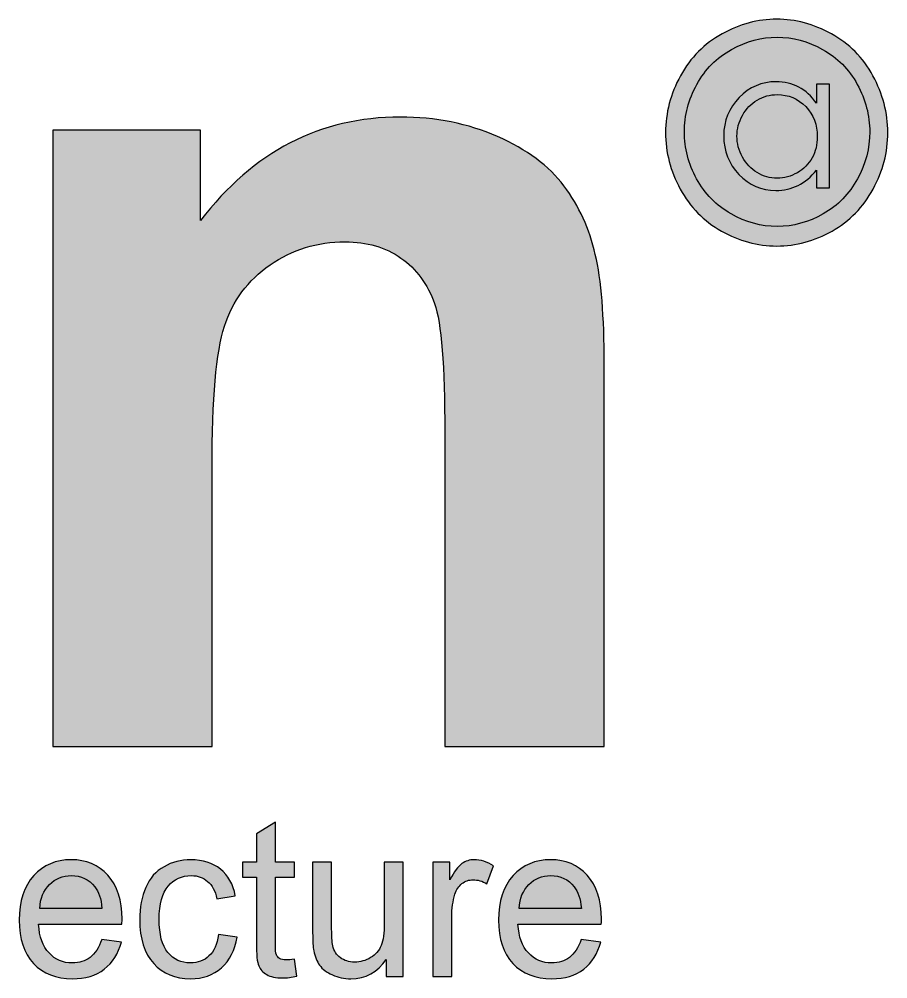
# Model space of a CAD drawing. Header units: centimetres. Extents: x -18.6 to 18.8, y -13 to 11.8.
# Drawn here: x 17.705 to 18.775, y -12.519 to -11.337 of the extents above; entities that cross this region are included whole.
import ezdxf

# ---------------------------------------------------------------- set-up
doc = ezdxf.new("R2010")
doc.units = ezdxf.units.CM
doc.header["$MEASUREMENT"] = 0
doc.layers.add('Layer 1', color=7, linetype='Continuous')

msp = doc.modelspace()

# ---------------------------------------------------------------- hatches: boundary and pattern name
at = {"layer": 'Layer 1', "true_color": 0x373435}
h = msp.add_hatch(color=250, dxfattribs=at)
edge = h.paths.add_edge_path()
edge.add_spline(control_points=[(18.63833, -11.33684), (18.6613, -11.33684), (18.68372, -11.34284), (18.70564, -11.35485), (18.7275, -11.36692), (18.74459, -11.38411), (18.75679, -11.40655), (18.76899, -11.42893), (18.77512, -11.45231), (18.77512, -11.47664), (18.77512, -11.50072), (18.76912, -11.52386), (18.75704, -11.54604), (18.74502, -11.56829), (18.72812, -11.58555), (18.70644, -11.59781), (18.68471, -11.61013), (18.66205, -11.61626), (18.63833, -11.61626), (18.61461, -11.61626), (18.59189, -11.61013), (18.57021, -11.59781), (18.54848, -11.58555), (18.53157, -11.56829), (18.51949, -11.54604), (18.50736, -11.52386), (18.50135, -11.50072), (18.50135, -11.47664), (18.50135, -11.45231), (18.50748, -11.42893), (18.51974, -11.40655), (18.532, -11.38411), (18.54909, -11.36692), (18.57102, -11.35485), (18.59287, -11.34284), (18.61535, -11.33684), (18.63833, -11.33684)], knot_values=[0, 0, 0, 0, 0.0833333, 0.0833333, 0.0833333, 0.1666667, 0.1666667, 0.1666667, 0.25, 0.25, 0.25, 0.3333333, 0.3333333, 0.3333333, 0.4166667, 0.4166667, 0.4166667, 0.5, 0.5, 0.5, 0.5833333, 0.5833333, 0.5833333, 0.6666667, 0.6666667, 0.6666667, 0.75, 0.75, 0.75, 0.8333333, 0.8333333, 0.8333333, 0.9166667, 0.9166667, 0.9166667, 1, 1, 1, 1], degree=3, periodic=1)
h = msp.add_hatch(color=250, dxfattribs=at)
edge = h.paths.add_edge_path()
edge.add_spline(control_points=[(18.6388, -11.35901), (18.61954, -11.35901), (18.60084, -11.36406), (18.58263, -11.37411), (18.56442, -11.38416), (18.55019, -11.39857), (18.5399, -11.41722), (18.52962, -11.43593), (18.52448, -11.45539), (18.52448, -11.47568), (18.52448, -11.49578), (18.52956, -11.51506), (18.53966, -11.53351), (18.54975, -11.55197), (18.56387, -11.56638), (18.58201, -11.57668), (18.60016, -11.58699), (18.61905, -11.59217), (18.6388, -11.59217), (18.65849, -11.59217), (18.67744, -11.58699), (18.69559, -11.57668), (18.71373, -11.56638), (18.72779, -11.55197), (18.73782, -11.53351), (18.74785, -11.51506), (18.75286, -11.49578), (18.75286, -11.47568), (18.75286, -11.45539), (18.74779, -11.43593), (18.73757, -11.41722), (18.72735, -11.39857), (18.71311, -11.38416), (18.69484, -11.37411), (18.67657, -11.36406), (18.65787, -11.35901), (18.6388, -11.35901)], knot_values=[0, 0, 0, 0, 0.0833333, 0.0833333, 0.0833333, 0.1666667, 0.1666667, 0.1666667, 0.25, 0.25, 0.25, 0.3333333, 0.3333333, 0.3333333, 0.4166667, 0.4166667, 0.4166667, 0.5, 0.5, 0.5, 0.5833333, 0.5833333, 0.5833333, 0.6666667, 0.6666667, 0.6666667, 0.75, 0.75, 0.75, 0.8333333, 0.8333333, 0.8333333, 0.9166667, 0.9166667, 0.9166667, 1, 1, 1, 1], degree=3, periodic=1)
h = msp.add_hatch(color=250, dxfattribs=at)
edge = h.paths.add_edge_path()
edge.add_spline(control_points=[(18.70335, -11.417), (18.70335, -11.417), (18.70335, -11.54472), (18.70335, -11.54472), (18.70335, -11.54472), (18.68733, -11.54472), (18.68733, -11.54472), (18.68733, -11.54472), (18.68733, -11.52275), (18.68733, -11.52275), (18.68057, -11.53113), (18.67303, -11.53743), (18.66463, -11.54159), (18.65626, -11.54577), (18.64706, -11.54785), (18.63713, -11.54785), (18.61945, -11.54785), (18.60433, -11.54131), (18.5918, -11.52824), (18.57927, -11.51514), (18.57303, -11.49926), (18.57303, -11.4805), (18.57303, -11.46218), (18.57935, -11.44646), (18.59199, -11.43343), (18.6046, -11.4204), (18.6198, -11.41387), (18.6376, -11.41387), (18.64785, -11.41387), (18.65712, -11.41608), (18.66544, -11.42048), (18.67374, -11.42489), (18.68104, -11.43155), (18.68733, -11.44049), (18.68733, -11.44049), (18.68733, -11.417), (18.68733, -11.417), (18.68733, -11.417), (18.70335, -11.417), (18.70335, -11.417)], knot_values=[0, 0, 0, 0, 0.0769231, 0.0769231, 0.0769231, 0.1538462, 0.1538462, 0.1538462, 0.2307692, 0.2307692, 0.2307692, 0.3076923, 0.3076923, 0.3076923, 0.3846154, 0.3846154, 0.3846154, 0.4615385, 0.4615385, 0.4615385, 0.5384615, 0.5384615, 0.5384615, 0.6153846, 0.6153846, 0.6153846, 0.6923077, 0.6923077, 0.6923077, 0.7692308, 0.7692308, 0.7692308, 0.8461538, 0.8461538, 0.8461538, 0.9230769, 0.9230769, 0.9230769, 1, 1, 1, 1], degree=3, periodic=1)
h = msp.add_hatch(color=250, dxfattribs=at)
edge = h.paths.add_edge_path()
edge.add_spline(control_points=[(18.63886, -11.42975), (18.6299, -11.42975), (18.62162, -11.43199), (18.61407, -11.43648), (18.60649, -11.44093), (18.60048, -11.44722), (18.59601, -11.45532), (18.59153, -11.46342), (18.58929, -11.472), (18.58929, -11.48106), (18.58929, -11.49), (18.59153, -11.49858), (18.59605, -11.50676), (18.60056, -11.51493), (18.60661, -11.52131), (18.61423, -11.52584), (18.62185, -11.53041), (18.63002, -11.5327), (18.63874, -11.5327), (18.6475, -11.5327), (18.65587, -11.53045), (18.66372, -11.52592), (18.67162, -11.52139), (18.67767, -11.5153), (18.68191, -11.50756), (18.68614, -11.49987), (18.68827, -11.49117), (18.68827, -11.4815), (18.68827, -11.46679), (18.68352, -11.45448), (18.67397, -11.44458), (18.66447, -11.43468), (18.65276, -11.42975), (18.63886, -11.42975)], knot_values=[0, 0, 0, 0, 0.0909091, 0.0909091, 0.0909091, 0.1818182, 0.1818182, 0.1818182, 0.2727273, 0.2727273, 0.2727273, 0.3636364, 0.3636364, 0.3636364, 0.4545455, 0.4545455, 0.4545455, 0.5454545, 0.5454545, 0.5454545, 0.6363636, 0.6363636, 0.6363636, 0.7272727, 0.7272727, 0.7272727, 0.8181818, 0.8181818, 0.8181818, 0.9090909, 0.9090909, 0.9090909, 1, 1, 1, 1], degree=3, periodic=1)
h = msp.add_hatch(color=250, dxfattribs=at)
edge = h.paths.add_edge_path()
edge.add_spline(control_points=[(18.42581, -12.23282), (18.42581, -12.23282), (18.22944, -12.23282), (18.22944, -12.23282), (18.22944, -12.23282), (18.22944, -11.84586), (18.22944, -11.84586), (18.22944, -11.76393), (18.22514, -11.71102), (18.21678, -11.68713), (18.20817, -11.66299), (18.19455, -11.64446), (18.17544, -11.63105), (18.15633, -11.61764), (18.1334, -11.61106), (18.10664, -11.61106), (18.07224, -11.61106), (18.04142, -11.62056), (18.01419, -11.63958), (17.98672, -11.6586), (17.96808, -11.68396), (17.95805, -11.71517), (17.94778, -11.74663), (17.94276, -11.80466), (17.94276, -11.88951), (17.94276, -11.88951), (17.94276, -12.23282), (17.94276, -12.23282), (17.94276, -12.23282), (17.74639, -12.23282), (17.74639, -12.23282), (17.74639, -12.23282), (17.74639, -11.47354), (17.74639, -11.47354), (17.74639, -11.47354), (17.92842, -11.47354), (17.92842, -11.47354), (17.92842, -11.47354), (17.92842, -11.58497), (17.92842, -11.58497), (17.99365, -11.49987), (18.07559, -11.45744), (18.17473, -11.45744), (18.21821, -11.45744), (18.2581, -11.46549), (18.29418, -11.48134), (18.33049, -11.49743), (18.35772, -11.51767), (18.37612, -11.5423), (18.39475, -11.56716), (18.40765, -11.59521), (18.41482, -11.62666), (18.42222, -11.65811), (18.42581, -11.70298), (18.42581, -11.7615), (18.42581, -11.7615), (18.42581, -12.23282), (18.42581, -12.23282)], knot_values=[0, 0, 0, 0, 0.0526316, 0.0526316, 0.0526316, 0.1052632, 0.1052632, 0.1052632, 0.1578947, 0.1578947, 0.1578947, 0.2105263, 0.2105263, 0.2105263, 0.2631579, 0.2631579, 0.2631579, 0.3157895, 0.3157895, 0.3157895, 0.3684211, 0.3684211, 0.3684211, 0.4210526, 0.4210526, 0.4210526, 0.4736842, 0.4736842, 0.4736842, 0.5263158, 0.5263158, 0.5263158, 0.5789474, 0.5789474, 0.5789474, 0.6315789, 0.6315789, 0.6315789, 0.6842105, 0.6842105, 0.6842105, 0.7368421, 0.7368421, 0.7368421, 0.7894737, 0.7894737, 0.7894737, 0.8421053, 0.8421053, 0.8421053, 0.8947368, 0.8947368, 0.8947368, 0.9473684, 0.9473684, 0.9473684, 1, 1, 1, 1], degree=3, periodic=1)
h = msp.add_hatch(color=250, dxfattribs=at)
edge = h.paths.add_edge_path()
edge.add_spline(control_points=[(18.04412, -12.49473), (18.04412, -12.49473), (18.04731, -12.51578), (18.04731, -12.51578), (18.04076, -12.51719), (18.03488, -12.51791), (18.02974, -12.51791), (18.02128, -12.51791), (18.01473, -12.51655), (18.01004, -12.5138), (18.00539, -12.51104), (18.00211, -12.50747), (18.00021, -12.50299), (17.99831, -12.49852), (17.99737, -12.48912), (17.99737, -12.4748), (17.99737, -12.4748), (17.99737, -12.39374), (17.99737, -12.39374), (17.99737, -12.39374), (17.98012, -12.39374), (17.98012, -12.39374), (17.98012, -12.39374), (17.98012, -12.3753), (17.98012, -12.3753), (17.98012, -12.3753), (17.99737, -12.3753), (17.99737, -12.3753), (17.99737, -12.3753), (17.99737, -12.34051), (17.99737, -12.34051), (17.99737, -12.34051), (18.02075, -12.32619), (18.02075, -12.32619), (18.02075, -12.32619), (18.02075, -12.3753), (18.02075, -12.3753), (18.02075, -12.3753), (18.04412, -12.3753), (18.04412, -12.3753), (18.04412, -12.3753), (18.04412, -12.39374), (18.04412, -12.39374), (18.04412, -12.39374), (18.02075, -12.39374), (18.02075, -12.39374), (18.02075, -12.39374), (18.02075, -12.47615), (18.02075, -12.47615), (18.02075, -12.48298), (18.02115, -12.48736), (18.02199, -12.4893), (18.02279, -12.49125), (18.02412, -12.49279), (18.02598, -12.49396), (18.02783, -12.49509), (18.03049, -12.49568), (18.03394, -12.49568), (18.03651, -12.49568), (18.03992, -12.49536), (18.04412, -12.49473)], knot_values=[0, 0, 0, 0, 0.05, 0.05, 0.05, 0.1, 0.1, 0.1, 0.15, 0.15, 0.15, 0.2, 0.2, 0.2, 0.25, 0.25, 0.25, 0.3, 0.3, 0.3, 0.35, 0.35, 0.35, 0.4, 0.4, 0.4, 0.45, 0.45, 0.45, 0.5, 0.5, 0.5, 0.55, 0.55, 0.55, 0.6, 0.6, 0.6, 0.65, 0.65, 0.65, 0.7, 0.7, 0.7, 0.75, 0.75, 0.75, 0.8, 0.8, 0.8, 0.85, 0.85, 0.85, 0.9, 0.9, 0.9, 0.95, 0.95, 0.95, 1, 1, 1, 1], degree=3, periodic=1)
h = msp.add_hatch(color=250, dxfattribs=at)
edge = h.paths.add_edge_path()
edge.add_spline(control_points=[(17.80689, -12.47046), (17.80689, -12.47046), (17.83105, -12.47372), (17.83105, -12.47372), (17.82729, -12.48804), (17.82026, -12.4992), (17.80998, -12.50711), (17.79971, -12.51501), (17.78661, -12.51899), (17.77063, -12.51899), (17.75053, -12.51899), (17.73459, -12.51266), (17.72281, -12.50001), (17.71104, -12.48741), (17.70515, -12.46965), (17.70515, -12.44683), (17.70515, -12.42324), (17.71109, -12.4049), (17.72299, -12.39189), (17.7349, -12.37883), (17.75035, -12.37232), (17.76935, -12.37232), (17.78771, -12.37232), (17.80273, -12.37869), (17.81436, -12.39148), (17.82601, -12.40427), (17.83185, -12.42225), (17.83185, -12.44543), (17.83185, -12.44683), (17.83181, -12.44895), (17.83172, -12.45176), (17.83172, -12.45176), (17.72906, -12.45176), (17.72906, -12.45176), (17.72994, -12.46717), (17.73419, -12.479), (17.7419, -12.48718), (17.74956, -12.49536), (17.75916, -12.49947), (17.77063, -12.49947), (17.77917, -12.49947), (17.78647, -12.49717), (17.79249, -12.49256), (17.79857, -12.48795), (17.80334, -12.48058), (17.80689, -12.47046)], knot_values=[0, 0, 0, 0, 0.0666667, 0.0666667, 0.0666667, 0.1333333, 0.1333333, 0.1333333, 0.2, 0.2, 0.2, 0.2666667, 0.2666667, 0.2666667, 0.3333333, 0.3333333, 0.3333333, 0.4, 0.4, 0.4, 0.4666667, 0.4666667, 0.4666667, 0.5333333, 0.5333333, 0.5333333, 0.6, 0.6, 0.6, 0.6666667, 0.6666667, 0.6666667, 0.7333333, 0.7333333, 0.7333333, 0.8, 0.8, 0.8, 0.8666667, 0.8666667, 0.8666667, 0.9333333, 0.9333333, 0.9333333, 1, 1, 1, 1], degree=3, periodic=1)
h = msp.add_hatch(color=250, dxfattribs=at)
edge = h.paths.add_edge_path()
edge.add_spline(control_points=[(17.95063, -12.4645), (17.95063, -12.4645), (17.97347, -12.46775), (17.97347, -12.46775), (17.97095, -12.48379), (17.96457, -12.49631), (17.95426, -12.50539), (17.94394, -12.51447), (17.93124, -12.51899), (17.91622, -12.51899), (17.89741, -12.51899), (17.88228, -12.51271), (17.87085, -12.50015), (17.85939, -12.48759), (17.85367, -12.46961), (17.85367, -12.4462), (17.85367, -12.43102), (17.85616, -12.41778), (17.86107, -12.40639), (17.86598, -12.39505), (17.87346, -12.38651), (17.88356, -12.38086), (17.89361, -12.37517), (17.90454, -12.37232), (17.91641, -12.37232), (17.93132, -12.37232), (17.94359, -12.37617), (17.95306, -12.38389), (17.96258, -12.39162), (17.96869, -12.4026), (17.97134, -12.41678), (17.97134, -12.41678), (17.94877, -12.42031), (17.94877, -12.42031), (17.9466, -12.41086), (17.94279, -12.40378), (17.93725, -12.39898), (17.93177, -12.39424), (17.92513, -12.39184), (17.91733, -12.39184), (17.90556, -12.39184), (17.896, -12.39614), (17.8886, -12.40472), (17.88125, -12.41335), (17.87758, -12.4269), (17.87758, -12.44552), (17.87758, -12.46441), (17.88112, -12.4781), (17.88821, -12.48664), (17.89534, -12.49518), (17.90459, -12.49947), (17.91596, -12.49947), (17.92517, -12.49947), (17.93283, -12.49663), (17.93894, -12.49089), (17.94509, -12.4852), (17.94899, -12.47638), (17.95063, -12.4645)], knot_values=[0, 0, 0, 0, 0.0526316, 0.0526316, 0.0526316, 0.1052632, 0.1052632, 0.1052632, 0.1578947, 0.1578947, 0.1578947, 0.2105263, 0.2105263, 0.2105263, 0.2631579, 0.2631579, 0.2631579, 0.3157895, 0.3157895, 0.3157895, 0.3684211, 0.3684211, 0.3684211, 0.4210526, 0.4210526, 0.4210526, 0.4736842, 0.4736842, 0.4736842, 0.5263158, 0.5263158, 0.5263158, 0.5789474, 0.5789474, 0.5789474, 0.6315789, 0.6315789, 0.6315789, 0.6842105, 0.6842105, 0.6842105, 0.7368421, 0.7368421, 0.7368421, 0.7894737, 0.7894737, 0.7894737, 0.8421053, 0.8421053, 0.8421053, 0.8947368, 0.8947368, 0.8947368, 0.9473684, 0.9473684, 0.9473684, 1, 1, 1, 1], degree=3, periodic=1)
h = msp.add_hatch(color=250, dxfattribs=at)
edge = h.paths.add_edge_path()
edge.add_spline(control_points=[(18.15724, -12.51601), (18.15724, -12.51601), (18.15724, -12.49509), (18.15724, -12.49509), (18.14652, -12.51104), (18.132, -12.51899), (18.11363, -12.51899), (18.10553, -12.51899), (18.09796, -12.51741), (18.09091, -12.51425), (18.08388, -12.51104), (18.07865, -12.50706), (18.07525, -12.50227), (18.07184, -12.49744), (18.06945, -12.49156), (18.06807, -12.48461), (18.06715, -12.47991), (18.06665, -12.4725), (18.06665, -12.46238), (18.06665, -12.46238), (18.06665, -12.3753), (18.06665, -12.3753), (18.06665, -12.3753), (18.09003, -12.3753), (18.09003, -12.3753), (18.09003, -12.3753), (18.09003, -12.45316), (18.09003, -12.45316), (18.09003, -12.46558), (18.09052, -12.47399), (18.09145, -12.47828), (18.09291, -12.48456), (18.09601, -12.48944), (18.10079, -12.49301), (18.10553, -12.49658), (18.11137, -12.49839), (18.11837, -12.49839), (18.12536, -12.49839), (18.13191, -12.49658), (18.13802, -12.49292), (18.14413, -12.48926), (18.14847, -12.48425), (18.15104, -12.47797), (18.15356, -12.47169), (18.15484, -12.46251), (18.15484, -12.45054), (18.15484, -12.45054), (18.15484, -12.3753), (18.15484, -12.3753), (18.15484, -12.3753), (18.17822, -12.3753), (18.17822, -12.3753), (18.17822, -12.3753), (18.17822, -12.51601), (18.17822, -12.51601), (18.17822, -12.51601), (18.15724, -12.51601), (18.15724, -12.51601)], knot_values=[0, 0, 0, 0, 0.0526316, 0.0526316, 0.0526316, 0.1052632, 0.1052632, 0.1052632, 0.1578947, 0.1578947, 0.1578947, 0.2105263, 0.2105263, 0.2105263, 0.2631579, 0.2631579, 0.2631579, 0.3157895, 0.3157895, 0.3157895, 0.3684211, 0.3684211, 0.3684211, 0.4210526, 0.4210526, 0.4210526, 0.4736842, 0.4736842, 0.4736842, 0.5263158, 0.5263158, 0.5263158, 0.5789474, 0.5789474, 0.5789474, 0.6315789, 0.6315789, 0.6315789, 0.6842105, 0.6842105, 0.6842105, 0.7368421, 0.7368421, 0.7368421, 0.7894737, 0.7894737, 0.7894737, 0.8421053, 0.8421053, 0.8421053, 0.8947368, 0.8947368, 0.8947368, 0.9473684, 0.9473684, 0.9473684, 1, 1, 1, 1], degree=3, periodic=1)
h = msp.add_hatch(color=250, dxfattribs=at)
edge = h.paths.add_edge_path()
edge.add_spline(control_points=[(18.21465, -12.51601), (18.21465, -12.51601), (18.21465, -12.3753), (18.21465, -12.3753), (18.21465, -12.3753), (18.23563, -12.3753), (18.23563, -12.3753), (18.23563, -12.3753), (18.23563, -12.39686), (18.23563, -12.39686), (18.24099, -12.38687), (18.24595, -12.38027), (18.25051, -12.37712), (18.25507, -12.37391), (18.26007, -12.37232), (18.26551, -12.37232), (18.2734, -12.37232), (18.28141, -12.37486), (18.28956, -12.37987), (18.28956, -12.37987), (18.28124, -12.40188), (18.28124, -12.40188), (18.27557, -12.39862), (18.2699, -12.39699), (18.26423, -12.39699), (18.25914, -12.39699), (18.25458, -12.39858), (18.25055, -12.4017), (18.24653, -12.40481), (18.24365, -12.40915), (18.24192, -12.4147), (18.23931, -12.42316), (18.23802, -12.43242), (18.23802, -12.44249), (18.23802, -12.44249), (18.23802, -12.51601), (18.23802, -12.51601), (18.23802, -12.51601), (18.21465, -12.51601), (18.21465, -12.51601)], knot_values=[0, 0, 0, 0, 0.0769231, 0.0769231, 0.0769231, 0.1538462, 0.1538462, 0.1538462, 0.2307692, 0.2307692, 0.2307692, 0.3076923, 0.3076923, 0.3076923, 0.3846154, 0.3846154, 0.3846154, 0.4615385, 0.4615385, 0.4615385, 0.5384615, 0.5384615, 0.5384615, 0.6153846, 0.6153846, 0.6153846, 0.6923077, 0.6923077, 0.6923077, 0.7692308, 0.7692308, 0.7692308, 0.8461538, 0.8461538, 0.8461538, 0.9230769, 0.9230769, 0.9230769, 1, 1, 1, 1], degree=3, periodic=1)
h = msp.add_hatch(color=250, dxfattribs=at)
edge = h.paths.add_edge_path()
edge.add_spline(control_points=[(18.3974, -12.47046), (18.3974, -12.47046), (18.42156, -12.47372), (18.42156, -12.47372), (18.4178, -12.48804), (18.41077, -12.4992), (18.40049, -12.50711), (18.39022, -12.51501), (18.37712, -12.51899), (18.36114, -12.51899), (18.34104, -12.51899), (18.3251, -12.51266), (18.31332, -12.50001), (18.30155, -12.48741), (18.29566, -12.46965), (18.29566, -12.44683), (18.29566, -12.42324), (18.3016, -12.4049), (18.3135, -12.39189), (18.32541, -12.37883), (18.34086, -12.37232), (18.35986, -12.37232), (18.37822, -12.37232), (18.39324, -12.37869), (18.40487, -12.39148), (18.41652, -12.40427), (18.42236, -12.42225), (18.42236, -12.44543), (18.42236, -12.44683), (18.42232, -12.44895), (18.42223, -12.45176), (18.42223, -12.45176), (18.31957, -12.45176), (18.31957, -12.45176), (18.32045, -12.46717), (18.3247, -12.479), (18.33241, -12.48718), (18.34007, -12.49536), (18.34967, -12.49947), (18.36114, -12.49947), (18.36968, -12.49947), (18.37698, -12.49717), (18.383, -12.49256), (18.38908, -12.48795), (18.39385, -12.48058), (18.3974, -12.47046)], knot_values=[0, 0, 0, 0, 0.0666667, 0.0666667, 0.0666667, 0.1333333, 0.1333333, 0.1333333, 0.2, 0.2, 0.2, 0.2666667, 0.2666667, 0.2666667, 0.3333333, 0.3333333, 0.3333333, 0.4, 0.4, 0.4, 0.4666667, 0.4666667, 0.4666667, 0.5333333, 0.5333333, 0.5333333, 0.6, 0.6, 0.6, 0.6666667, 0.6666667, 0.6666667, 0.7333333, 0.7333333, 0.7333333, 0.8, 0.8, 0.8, 0.8666667, 0.8666667, 0.8666667, 0.9333333, 0.9333333, 0.9333333, 1, 1, 1, 1], degree=3, periodic=1)
h = msp.add_hatch(color=250, dxfattribs=at)
edge = h.paths.add_edge_path()
edge.add_spline(control_points=[(17.73039, -12.43224), (17.73039, -12.43224), (17.80715, -12.43224), (17.80715, -12.43224), (17.80613, -12.4204), (17.80316, -12.41155), (17.79834, -12.40562), (17.79095, -12.39645), (17.7813, -12.39184), (17.76947, -12.39184), (17.75876, -12.39184), (17.74978, -12.3955), (17.74247, -12.40283), (17.73521, -12.41014), (17.73118, -12.41995), (17.73039, -12.43224)], knot_values=[0, 0, 0, 0, 0.2, 0.2, 0.2, 0.4, 0.4, 0.4, 0.6, 0.6, 0.6, 0.8, 0.8, 0.8, 1, 1, 1, 1], degree=3, periodic=1)
h = msp.add_hatch(color=250, dxfattribs=at)
edge = h.paths.add_edge_path()
edge.add_spline(control_points=[(18.3209, -12.43224), (18.3209, -12.43224), (18.39766, -12.43224), (18.39766, -12.43224), (18.39664, -12.4204), (18.39367, -12.41155), (18.38885, -12.40562), (18.38146, -12.39645), (18.37181, -12.39184), (18.35998, -12.39184), (18.34927, -12.39184), (18.34029, -12.3955), (18.33298, -12.40283), (18.32572, -12.41014), (18.32169, -12.41995), (18.3209, -12.43224)], knot_values=[0, 0, 0, 0, 0.2, 0.2, 0.2, 0.4, 0.4, 0.4, 0.6, 0.6, 0.6, 0.8, 0.8, 0.8, 1, 1, 1, 1], degree=3, periodic=1)

# ---------------------------------------------------------------- linework, layer by layer
at = {"layer": 'Layer 1', "color": 250}
for points, knots in [([(18.63833, -11.33684), (18.6613, -11.33684), (18.68372, -11.34284), (18.70564, -11.35485), (18.7275, -11.36692), (18.74459, -11.38411), (18.75679, -11.40655), (18.76899, -11.42893), (18.77512, -11.45231), (18.77512, -11.47664), (18.77512, -11.50072), (18.76912, -11.52386), (18.75704, -11.54604), (18.74502, -11.56829), (18.72812, -11.58555), (18.70644, -11.59781), (18.68471, -11.61013), (18.66205, -11.61626), (18.63833, -11.61626), (18.61461, -11.61626), (18.59189, -11.61013), (18.57021, -11.59781), (18.54848, -11.58555), (18.53157, -11.56829), (18.51949, -11.54604), (18.50736, -11.52386), (18.50135, -11.50072), (18.50135, -11.47664), (18.50135, -11.45231), (18.50748, -11.42893), (18.51974, -11.40655), (18.532, -11.38411), (18.54909, -11.36692), (18.57102, -11.35485), (18.59287, -11.34284), (18.61535, -11.33684), (18.63833, -11.33684)], [0, 0, 0, 0, 0.0833333, 0.0833333, 0.0833333, 0.1666667, 0.1666667, 0.1666667, 0.25, 0.25, 0.25, 0.3333333, 0.3333333, 0.3333333, 0.4166667, 0.4166667, 0.4166667, 0.5, 0.5, 0.5, 0.5833333, 0.5833333, 0.5833333, 0.6666667, 0.6666667, 0.6666667, 0.75, 0.75, 0.75, 0.8333333, 0.8333333, 0.8333333, 0.9166667, 0.9166667, 0.9166667, 1, 1, 1, 1]), ([(18.6388, -11.35901), (18.61954, -11.35901), (18.60084, -11.36406), (18.58263, -11.37411), (18.56442, -11.38416), (18.55019, -11.39857), (18.5399, -11.41722), (18.52962, -11.43593), (18.52448, -11.45539), (18.52448, -11.47568), (18.52448, -11.49578), (18.52956, -11.51506), (18.53966, -11.53351), (18.54975, -11.55197), (18.56387, -11.56638), (18.58201, -11.57668), (18.60016, -11.58699), (18.61905, -11.59217), (18.6388, -11.59217), (18.65849, -11.59217), (18.67744, -11.58699), (18.69559, -11.57668), (18.71373, -11.56638), (18.72779, -11.55197), (18.73782, -11.53351), (18.74785, -11.51506), (18.75286, -11.49578), (18.75286, -11.47568), (18.75286, -11.45539), (18.74779, -11.43593), (18.73757, -11.41722), (18.72735, -11.39857), (18.71311, -11.38416), (18.69484, -11.37411), (18.67657, -11.36406), (18.65787, -11.35901), (18.6388, -11.35901)], [0, 0, 0, 0, 0.0833333, 0.0833333, 0.0833333, 0.1666667, 0.1666667, 0.1666667, 0.25, 0.25, 0.25, 0.3333333, 0.3333333, 0.3333333, 0.4166667, 0.4166667, 0.4166667, 0.5, 0.5, 0.5, 0.5833333, 0.5833333, 0.5833333, 0.6666667, 0.6666667, 0.6666667, 0.75, 0.75, 0.75, 0.8333333, 0.8333333, 0.8333333, 0.9166667, 0.9166667, 0.9166667, 1, 1, 1, 1]), ([(18.70335, -11.417), (18.70335, -11.417), (18.70335, -11.54472), (18.70335, -11.54472), (18.70335, -11.54472), (18.68733, -11.54472), (18.68733, -11.54472), (18.68733, -11.54472), (18.68733, -11.52275), (18.68733, -11.52275), (18.68057, -11.53113), (18.67303, -11.53743), (18.66463, -11.54159), (18.65626, -11.54577), (18.64706, -11.54785), (18.63713, -11.54785), (18.61945, -11.54785), (18.60433, -11.54131), (18.5918, -11.52824), (18.57927, -11.51514), (18.57303, -11.49926), (18.57303, -11.4805), (18.57303, -11.46218), (18.57935, -11.44646), (18.59199, -11.43343), (18.6046, -11.4204), (18.6198, -11.41387), (18.6376, -11.41387), (18.64785, -11.41387), (18.65712, -11.41608), (18.66544, -11.42048), (18.67374, -11.42489), (18.68104, -11.43155), (18.68733, -11.44049), (18.68733, -11.44049), (18.68733, -11.417), (18.68733, -11.417), (18.68733, -11.417), (18.70335, -11.417), (18.70335, -11.417)], [0, 0, 0, 0, 0.0769231, 0.0769231, 0.0769231, 0.1538462, 0.1538462, 0.1538462, 0.2307692, 0.2307692, 0.2307692, 0.3076923, 0.3076923, 0.3076923, 0.3846154, 0.3846154, 0.3846154, 0.4615385, 0.4615385, 0.4615385, 0.5384615, 0.5384615, 0.5384615, 0.6153846, 0.6153846, 0.6153846, 0.6923077, 0.6923077, 0.6923077, 0.7692308, 0.7692308, 0.7692308, 0.8461538, 0.8461538, 0.8461538, 0.9230769, 0.9230769, 0.9230769, 1, 1, 1, 1]), ([(18.63886, -11.42975), (18.6299, -11.42975), (18.62162, -11.43199), (18.61407, -11.43648), (18.60649, -11.44093), (18.60048, -11.44722), (18.59601, -11.45532), (18.59153, -11.46342), (18.58929, -11.472), (18.58929, -11.48106), (18.58929, -11.49), (18.59153, -11.49858), (18.59605, -11.50676), (18.60056, -11.51493), (18.60661, -11.52131), (18.61423, -11.52584), (18.62185, -11.53041), (18.63002, -11.5327), (18.63874, -11.5327), (18.6475, -11.5327), (18.65587, -11.53045), (18.66372, -11.52592), (18.67162, -11.52139), (18.67767, -11.5153), (18.68191, -11.50756), (18.68614, -11.49987), (18.68827, -11.49117), (18.68827, -11.4815), (18.68827, -11.46679), (18.68352, -11.45448), (18.67397, -11.44458), (18.66447, -11.43468), (18.65276, -11.42975), (18.63886, -11.42975)], [0, 0, 0, 0, 0.0909091, 0.0909091, 0.0909091, 0.1818182, 0.1818182, 0.1818182, 0.2727273, 0.2727273, 0.2727273, 0.3636364, 0.3636364, 0.3636364, 0.4545455, 0.4545455, 0.4545455, 0.5454545, 0.5454545, 0.5454545, 0.6363636, 0.6363636, 0.6363636, 0.7272727, 0.7272727, 0.7272727, 0.8181818, 0.8181818, 0.8181818, 0.9090909, 0.9090909, 0.9090909, 1, 1, 1, 1]), ([(18.42581, -12.23282), (18.42581, -12.23282), (18.22944, -12.23282), (18.22944, -12.23282), (18.22944, -12.23282), (18.22944, -11.84586), (18.22944, -11.84586), (18.22944, -11.76393), (18.22514, -11.71102), (18.21678, -11.68713), (18.20817, -11.66299), (18.19455, -11.64446), (18.17544, -11.63105), (18.15633, -11.61764), (18.1334, -11.61106), (18.10664, -11.61106), (18.07224, -11.61106), (18.04142, -11.62056), (18.01419, -11.63958), (17.98672, -11.6586), (17.96808, -11.68396), (17.95805, -11.71517), (17.94778, -11.74663), (17.94276, -11.80466), (17.94276, -11.88951), (17.94276, -11.88951), (17.94276, -12.23282), (17.94276, -12.23282), (17.94276, -12.23282), (17.74639, -12.23282), (17.74639, -12.23282), (17.74639, -12.23282), (17.74639, -11.47354), (17.74639, -11.47354), (17.74639, -11.47354), (17.92842, -11.47354), (17.92842, -11.47354), (17.92842, -11.47354), (17.92842, -11.58497), (17.92842, -11.58497), (17.99365, -11.49987), (18.07559, -11.45744), (18.17473, -11.45744), (18.21821, -11.45744), (18.2581, -11.46549), (18.29418, -11.48134), (18.33049, -11.49743), (18.35772, -11.51767), (18.37612, -11.5423), (18.39475, -11.56716), (18.40765, -11.59521), (18.41482, -11.62666), (18.42222, -11.65811), (18.42581, -11.70298), (18.42581, -11.7615), (18.42581, -11.7615), (18.42581, -12.23282), (18.42581, -12.23282)], [0, 0, 0, 0, 0.0526316, 0.0526316, 0.0526316, 0.1052632, 0.1052632, 0.1052632, 0.1578947, 0.1578947, 0.1578947, 0.2105263, 0.2105263, 0.2105263, 0.2631579, 0.2631579, 0.2631579, 0.3157895, 0.3157895, 0.3157895, 0.3684211, 0.3684211, 0.3684211, 0.4210526, 0.4210526, 0.4210526, 0.4736842, 0.4736842, 0.4736842, 0.5263158, 0.5263158, 0.5263158, 0.5789474, 0.5789474, 0.5789474, 0.6315789, 0.6315789, 0.6315789, 0.6842105, 0.6842105, 0.6842105, 0.7368421, 0.7368421, 0.7368421, 0.7894737, 0.7894737, 0.7894737, 0.8421053, 0.8421053, 0.8421053, 0.8947368, 0.8947368, 0.8947368, 0.9473684, 0.9473684, 0.9473684, 1, 1, 1, 1]), ([(18.04412, -12.49473), (18.04412, -12.49473), (18.04731, -12.51578), (18.04731, -12.51578), (18.04076, -12.51719), (18.03488, -12.51791), (18.02974, -12.51791), (18.02128, -12.51791), (18.01473, -12.51655), (18.01004, -12.5138), (18.00539, -12.51104), (18.00211, -12.50747), (18.00021, -12.50299), (17.99831, -12.49852), (17.99737, -12.48912), (17.99737, -12.4748), (17.99737, -12.4748), (17.99737, -12.39374), (17.99737, -12.39374), (17.99737, -12.39374), (17.98012, -12.39374), (17.98012, -12.39374), (17.98012, -12.39374), (17.98012, -12.3753), (17.98012, -12.3753), (17.98012, -12.3753), (17.99737, -12.3753), (17.99737, -12.3753), (17.99737, -12.3753), (17.99737, -12.34051), (17.99737, -12.34051), (17.99737, -12.34051), (18.02075, -12.32619), (18.02075, -12.32619), (18.02075, -12.32619), (18.02075, -12.3753), (18.02075, -12.3753), (18.02075, -12.3753), (18.04412, -12.3753), (18.04412, -12.3753), (18.04412, -12.3753), (18.04412, -12.39374), (18.04412, -12.39374), (18.04412, -12.39374), (18.02075, -12.39374), (18.02075, -12.39374), (18.02075, -12.39374), (18.02075, -12.47615), (18.02075, -12.47615), (18.02075, -12.48298), (18.02115, -12.48736), (18.02199, -12.4893), (18.02279, -12.49125), (18.02412, -12.49279), (18.02598, -12.49396), (18.02783, -12.49509), (18.03049, -12.49568), (18.03394, -12.49568), (18.03651, -12.49568), (18.03992, -12.49536), (18.04412, -12.49473)], [0, 0, 0, 0, 0.05, 0.05, 0.05, 0.1, 0.1, 0.1, 0.15, 0.15, 0.15, 0.2, 0.2, 0.2, 0.25, 0.25, 0.25, 0.3, 0.3, 0.3, 0.35, 0.35, 0.35, 0.4, 0.4, 0.4, 0.45, 0.45, 0.45, 0.5, 0.5, 0.5, 0.55, 0.55, 0.55, 0.6, 0.6, 0.6, 0.65, 0.65, 0.65, 0.7, 0.7, 0.7, 0.75, 0.75, 0.75, 0.8, 0.8, 0.8, 0.85, 0.85, 0.85, 0.9, 0.9, 0.9, 0.95, 0.95, 0.95, 1, 1, 1, 1]), ([(17.80689, -12.47046), (17.80689, -12.47046), (17.83105, -12.47372), (17.83105, -12.47372), (17.82729, -12.48804), (17.82026, -12.4992), (17.80998, -12.50711), (17.79971, -12.51501), (17.78661, -12.51899), (17.77063, -12.51899), (17.75053, -12.51899), (17.73459, -12.51266), (17.72281, -12.50001), (17.71104, -12.48741), (17.70515, -12.46965), (17.70515, -12.44683), (17.70515, -12.42324), (17.71109, -12.4049), (17.72299, -12.39189), (17.7349, -12.37883), (17.75035, -12.37232), (17.76935, -12.37232), (17.78771, -12.37232), (17.80273, -12.37869), (17.81436, -12.39148), (17.82601, -12.40427), (17.83185, -12.42225), (17.83185, -12.44543), (17.83185, -12.44683), (17.83181, -12.44895), (17.83172, -12.45176), (17.83172, -12.45176), (17.72906, -12.45176), (17.72906, -12.45176), (17.72994, -12.46717), (17.73419, -12.479), (17.7419, -12.48718), (17.74956, -12.49536), (17.75916, -12.49947), (17.77063, -12.49947), (17.77917, -12.49947), (17.78647, -12.49717), (17.79249, -12.49256), (17.79857, -12.48795), (17.80334, -12.48058), (17.80689, -12.47046)], [0, 0, 0, 0, 0.0666667, 0.0666667, 0.0666667, 0.1333333, 0.1333333, 0.1333333, 0.2, 0.2, 0.2, 0.2666667, 0.2666667, 0.2666667, 0.3333333, 0.3333333, 0.3333333, 0.4, 0.4, 0.4, 0.4666667, 0.4666667, 0.4666667, 0.5333333, 0.5333333, 0.5333333, 0.6, 0.6, 0.6, 0.6666667, 0.6666667, 0.6666667, 0.7333333, 0.7333333, 0.7333333, 0.8, 0.8, 0.8, 0.8666667, 0.8666667, 0.8666667, 0.9333333, 0.9333333, 0.9333333, 1, 1, 1, 1]), ([(17.95063, -12.4645), (17.95063, -12.4645), (17.97347, -12.46775), (17.97347, -12.46775), (17.97095, -12.48379), (17.96457, -12.49631), (17.95426, -12.50539), (17.94394, -12.51447), (17.93124, -12.51899), (17.91622, -12.51899), (17.89741, -12.51899), (17.88228, -12.51271), (17.87085, -12.50015), (17.85939, -12.48759), (17.85367, -12.46961), (17.85367, -12.4462), (17.85367, -12.43102), (17.85616, -12.41778), (17.86107, -12.40639), (17.86598, -12.39505), (17.87346, -12.38651), (17.88356, -12.38086), (17.89361, -12.37517), (17.90454, -12.37232), (17.91641, -12.37232), (17.93132, -12.37232), (17.94359, -12.37617), (17.95306, -12.38389), (17.96258, -12.39162), (17.96869, -12.4026), (17.97134, -12.41678), (17.97134, -12.41678), (17.94877, -12.42031), (17.94877, -12.42031), (17.9466, -12.41086), (17.94279, -12.40378), (17.93725, -12.39898), (17.93177, -12.39424), (17.92513, -12.39184), (17.91733, -12.39184), (17.90556, -12.39184), (17.896, -12.39614), (17.8886, -12.40472), (17.88125, -12.41335), (17.87758, -12.4269), (17.87758, -12.44552), (17.87758, -12.46441), (17.88112, -12.4781), (17.88821, -12.48664), (17.89534, -12.49518), (17.90459, -12.49947), (17.91596, -12.49947), (17.92517, -12.49947), (17.93283, -12.49663), (17.93894, -12.49089), (17.94509, -12.4852), (17.94899, -12.47638), (17.95063, -12.4645)], [0, 0, 0, 0, 0.0526316, 0.0526316, 0.0526316, 0.1052632, 0.1052632, 0.1052632, 0.1578947, 0.1578947, 0.1578947, 0.2105263, 0.2105263, 0.2105263, 0.2631579, 0.2631579, 0.2631579, 0.3157895, 0.3157895, 0.3157895, 0.3684211, 0.3684211, 0.3684211, 0.4210526, 0.4210526, 0.4210526, 0.4736842, 0.4736842, 0.4736842, 0.5263158, 0.5263158, 0.5263158, 0.5789474, 0.5789474, 0.5789474, 0.6315789, 0.6315789, 0.6315789, 0.6842105, 0.6842105, 0.6842105, 0.7368421, 0.7368421, 0.7368421, 0.7894737, 0.7894737, 0.7894737, 0.8421053, 0.8421053, 0.8421053, 0.8947368, 0.8947368, 0.8947368, 0.9473684, 0.9473684, 0.9473684, 1, 1, 1, 1]), ([(18.15724, -12.51601), (18.15724, -12.51601), (18.15724, -12.49509), (18.15724, -12.49509), (18.14652, -12.51104), (18.132, -12.51899), (18.11363, -12.51899), (18.10553, -12.51899), (18.09796, -12.51741), (18.09091, -12.51425), (18.08388, -12.51104), (18.07865, -12.50706), (18.07525, -12.50227), (18.07184, -12.49744), (18.06945, -12.49156), (18.06807, -12.48461), (18.06715, -12.47991), (18.06665, -12.4725), (18.06665, -12.46238), (18.06665, -12.46238), (18.06665, -12.3753), (18.06665, -12.3753), (18.06665, -12.3753), (18.09003, -12.3753), (18.09003, -12.3753), (18.09003, -12.3753), (18.09003, -12.45316), (18.09003, -12.45316), (18.09003, -12.46558), (18.09052, -12.47399), (18.09145, -12.47828), (18.09291, -12.48456), (18.09601, -12.48944), (18.10079, -12.49301), (18.10553, -12.49658), (18.11137, -12.49839), (18.11837, -12.49839), (18.12536, -12.49839), (18.13191, -12.49658), (18.13802, -12.49292), (18.14413, -12.48926), (18.14847, -12.48425), (18.15104, -12.47797), (18.15356, -12.47169), (18.15484, -12.46251), (18.15484, -12.45054), (18.15484, -12.45054), (18.15484, -12.3753), (18.15484, -12.3753), (18.15484, -12.3753), (18.17822, -12.3753), (18.17822, -12.3753), (18.17822, -12.3753), (18.17822, -12.51601), (18.17822, -12.51601), (18.17822, -12.51601), (18.15724, -12.51601), (18.15724, -12.51601)], [0, 0, 0, 0, 0.0526316, 0.0526316, 0.0526316, 0.1052632, 0.1052632, 0.1052632, 0.1578947, 0.1578947, 0.1578947, 0.2105263, 0.2105263, 0.2105263, 0.2631579, 0.2631579, 0.2631579, 0.3157895, 0.3157895, 0.3157895, 0.3684211, 0.3684211, 0.3684211, 0.4210526, 0.4210526, 0.4210526, 0.4736842, 0.4736842, 0.4736842, 0.5263158, 0.5263158, 0.5263158, 0.5789474, 0.5789474, 0.5789474, 0.6315789, 0.6315789, 0.6315789, 0.6842105, 0.6842105, 0.6842105, 0.7368421, 0.7368421, 0.7368421, 0.7894737, 0.7894737, 0.7894737, 0.8421053, 0.8421053, 0.8421053, 0.8947368, 0.8947368, 0.8947368, 0.9473684, 0.9473684, 0.9473684, 1, 1, 1, 1]), ([(18.21465, -12.51601), (18.21465, -12.51601), (18.21465, -12.3753), (18.21465, -12.3753), (18.21465, -12.3753), (18.23563, -12.3753), (18.23563, -12.3753), (18.23563, -12.3753), (18.23563, -12.39686), (18.23563, -12.39686), (18.24099, -12.38687), (18.24595, -12.38027), (18.25051, -12.37712), (18.25507, -12.37391), (18.26007, -12.37232), (18.26551, -12.37232), (18.2734, -12.37232), (18.28141, -12.37486), (18.28956, -12.37987), (18.28956, -12.37987), (18.28124, -12.40188), (18.28124, -12.40188), (18.27557, -12.39862), (18.2699, -12.39699), (18.26423, -12.39699), (18.25914, -12.39699), (18.25458, -12.39858), (18.25055, -12.4017), (18.24653, -12.40481), (18.24365, -12.40915), (18.24192, -12.4147), (18.23931, -12.42316), (18.23802, -12.43242), (18.23802, -12.44249), (18.23802, -12.44249), (18.23802, -12.51601), (18.23802, -12.51601), (18.23802, -12.51601), (18.21465, -12.51601), (18.21465, -12.51601)], [0, 0, 0, 0, 0.0769231, 0.0769231, 0.0769231, 0.1538462, 0.1538462, 0.1538462, 0.2307692, 0.2307692, 0.2307692, 0.3076923, 0.3076923, 0.3076923, 0.3846154, 0.3846154, 0.3846154, 0.4615385, 0.4615385, 0.4615385, 0.5384615, 0.5384615, 0.5384615, 0.6153846, 0.6153846, 0.6153846, 0.6923077, 0.6923077, 0.6923077, 0.7692308, 0.7692308, 0.7692308, 0.8461538, 0.8461538, 0.8461538, 0.9230769, 0.9230769, 0.9230769, 1, 1, 1, 1]), ([(18.3974, -12.47046), (18.3974, -12.47046), (18.42156, -12.47372), (18.42156, -12.47372), (18.4178, -12.48804), (18.41077, -12.4992), (18.40049, -12.50711), (18.39022, -12.51501), (18.37712, -12.51899), (18.36114, -12.51899), (18.34104, -12.51899), (18.3251, -12.51266), (18.31332, -12.50001), (18.30155, -12.48741), (18.29566, -12.46965), (18.29566, -12.44683), (18.29566, -12.42324), (18.3016, -12.4049), (18.3135, -12.39189), (18.32541, -12.37883), (18.34086, -12.37232), (18.35986, -12.37232), (18.37822, -12.37232), (18.39324, -12.37869), (18.40487, -12.39148), (18.41652, -12.40427), (18.42236, -12.42225), (18.42236, -12.44543), (18.42236, -12.44683), (18.42232, -12.44895), (18.42223, -12.45176), (18.42223, -12.45176), (18.31957, -12.45176), (18.31957, -12.45176), (18.32045, -12.46717), (18.3247, -12.479), (18.33241, -12.48718), (18.34007, -12.49536), (18.34967, -12.49947), (18.36114, -12.49947), (18.36968, -12.49947), (18.37698, -12.49717), (18.383, -12.49256), (18.38908, -12.48795), (18.39385, -12.48058), (18.3974, -12.47046)], [0, 0, 0, 0, 0.0666667, 0.0666667, 0.0666667, 0.1333333, 0.1333333, 0.1333333, 0.2, 0.2, 0.2, 0.2666667, 0.2666667, 0.2666667, 0.3333333, 0.3333333, 0.3333333, 0.4, 0.4, 0.4, 0.4666667, 0.4666667, 0.4666667, 0.5333333, 0.5333333, 0.5333333, 0.6, 0.6, 0.6, 0.6666667, 0.6666667, 0.6666667, 0.7333333, 0.7333333, 0.7333333, 0.8, 0.8, 0.8, 0.8666667, 0.8666667, 0.8666667, 0.9333333, 0.9333333, 0.9333333, 1, 1, 1, 1]), ([(17.73039, -12.43224), (17.73039, -12.43224), (17.80715, -12.43224), (17.80715, -12.43224), (17.80613, -12.4204), (17.80316, -12.41155), (17.79834, -12.40562), (17.79095, -12.39645), (17.7813, -12.39184), (17.76947, -12.39184), (17.75876, -12.39184), (17.74978, -12.3955), (17.74247, -12.40283), (17.73521, -12.41014), (17.73118, -12.41995), (17.73039, -12.43224)], [0, 0, 0, 0, 0.2, 0.2, 0.2, 0.4, 0.4, 0.4, 0.6, 0.6, 0.6, 0.8, 0.8, 0.8, 1, 1, 1, 1]), ([(18.3209, -12.43224), (18.3209, -12.43224), (18.39766, -12.43224), (18.39766, -12.43224), (18.39664, -12.4204), (18.39367, -12.41155), (18.38885, -12.40562), (18.38146, -12.39645), (18.37181, -12.39184), (18.35998, -12.39184), (18.34927, -12.39184), (18.34029, -12.3955), (18.33298, -12.40283), (18.32572, -12.41014), (18.32169, -12.41995), (18.3209, -12.43224)], [0, 0, 0, 0, 0.2, 0.2, 0.2, 0.4, 0.4, 0.4, 0.6, 0.6, 0.6, 0.8, 0.8, 0.8, 1, 1, 1, 1])]:
    msp.add_open_spline(points, degree=3, knots=knots, dxfattribs=at)

doc.saveas('drawing.dxf')
